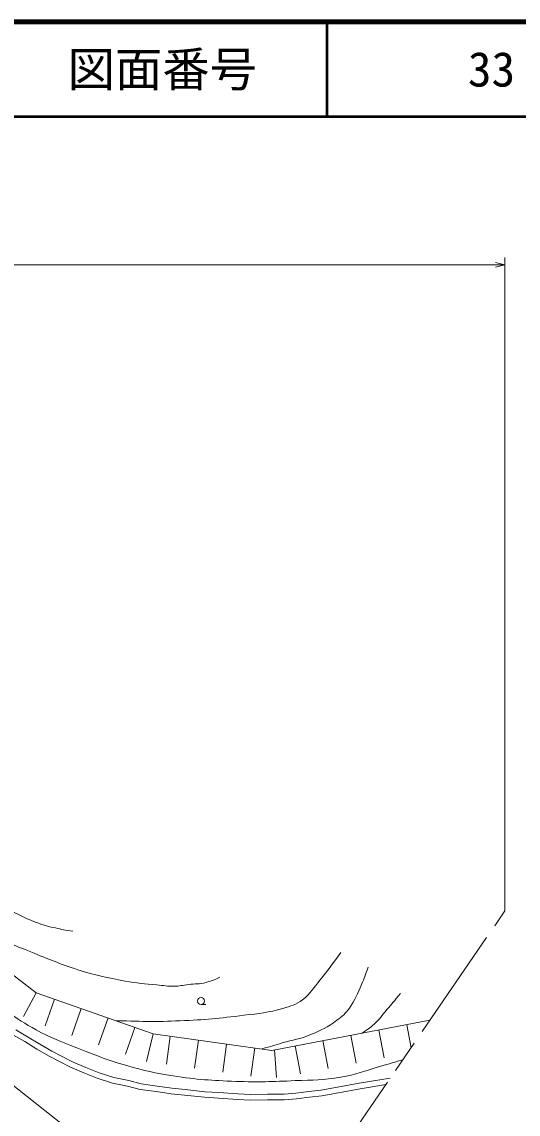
# Model space of a CAD drawing. Units: millimetres, scale not verified. Extents: x 40000 to 680000, y 20000 to 380000.
# Drawn here: x 511798 to 564182, y 264718 to 380000 of the extents above; entities that cross this region are included whole.
import ezdxf
from ezdxf.enums import TextEntityAlignment as Align

# ---------------------------------------------------------------- set-up
doc = ezdxf.new("R2010")
doc.units = ezdxf.units.MM
doc.header["$LTSCALE"] = 1000
doc.linetypes.add('CHAIN', pattern=[18.5, 12, -1.5, 3.5, -1.5])
for name, color, linetype, lineweight in [('M-BGD', 7, 'Continuous', 13), ('M-BMK', 2, 'CHAIN', 13), ('M-STR-HTXT', 7, 'Continuous', 13), ('M-TTL', 2, 'Continuous', 140), ('M-TTL-LINE', 7, 'Continuous', 50), ('M-TTL-TXT', 7, 'Continuous', 13)]:
    doc.layers.add(name, color=color, linetype=linetype, lineweight=lineweight)
doc.styles.add('ＭＳ ゴシック', font='')
doc.styles.get('ＭＳ ゴシック').set_extended_font_data('MS Gothic')

msp = doc.modelspace()

# ---------------------------------------------------------------- linework, layer by layer
at = {"layer": 'M-BGD'}
for p, q in [((500122, 287627), (513309, 277537)), ((513309, 277537), (511956, 275026)), ((513309, 277537), (525658, 273203)), ((515238, 276860), (514244, 274030)), ((518068, 275867), (517075, 273036)), ((530709, 276281), (531209, 276281)), ((520899, 274873), (519906, 272042)), ((538191, 271451), (554867, 274622)), ((523730, 273880), (522736, 271049)), ((549476, 273597), (550036, 270650)), ((552423, 274157), (552884, 271733)), ((525658, 273203), (524963, 270283)), ((525658, 273203), (538191, 271451)), ((527468, 272950), (527053, 269979)), ((530439, 272535), (530024, 269563)), ((533410, 272119), (532995, 269148)), ((543582, 272476), (544142, 269529)), ((546529, 273036), (547089, 270089)), ((536381, 271704), (535966, 268733)), ((538476, 271505), (538660, 268572)), ((540635, 271916), (541195, 268969))]:
    msp.add_line(p, q, dxfattribs=at)
for points in [[(511171, 273610), (512404, 272885), (513685, 272111), (514977, 271370), (517134, 270252), (518558, 269635), (519964, 269087), (521512, 268571), (523090, 268260), (524408, 267925), (526075, 267687), (527634, 267447), (529027, 267327), (531117, 267091), (532583, 266995), (534585, 266850), (535941, 266803), (537723, 266827), (539468, 266827), (540714, 266945), (542096, 267120), (543369, 267264), (545116, 267551), (547418, 267987), (550678, 268519)], [(510861, 273097), (512097, 272370), (513381, 271594), (514689, 270843), (516876, 269710), (518330, 269080), (519760, 268523), (521359, 267990), (522958, 267675), (524291, 267336), (525987, 267093), (527562, 266851), (528968, 266730), (531064, 266494), (532542, 266397), (534553, 266251), (535934, 266203), (537727, 266227), (539496, 266227), (540780, 266348), (542168, 266524), (543452, 266669), (545221, 266960), (547523, 267396), (550208, 267834)]]:
    msp.add_lwpolyline(points, dxfattribs=at)
msp.add_circle((530709, 276656), 375, dxfattribs=at)
for points, knots in [([(445972, 320419), (448602, 320269), (449460, 320219), (451643, 319765), (453837, 319309), (455057, 318943), (457131, 318093), (459153, 317265), (460205, 316594), (462038, 315403), (464531, 313784), (465828, 312724), (468144, 310860), (471277, 308339), (472932, 306806), (475995, 304200), (480151, 300662), (482477, 298677), (486626, 295131), (492406, 290193), (495551, 287316), (501410, 282473), (503828, 280475), (505181, 279352), (507680, 277457), (509799, 275851), (510980, 274912), (513305, 273623), (514906, 272735), (515890, 272403), (517594, 271733), (519629, 270933), (520758, 270431), (522864, 269843), (524755, 269314), (525829, 269043), (527771, 268752), (530341, 268368), (531803, 268276), (534400, 268180), (536840, 268090), (538211, 268151), (540651, 268253), (542529, 268331), (543596, 268301), (545449, 268616), (547089, 268895), (547957, 269286), (549556, 269743), (550599, 270041), (551242, 270229), (552012, 270463)], [0, 0, 0, 0, 1, 1, 1, 2, 2, 2, 3, 3, 3, 4, 4, 4, 5, 5, 5, 6, 6, 6, 7, 7, 7, 8, 8, 8, 9, 9, 9, 10, 10, 10, 11, 11, 11, 12, 12, 12, 13, 13, 13, 14, 14, 14, 15, 15, 15, 16, 16, 16, 17, 17, 17, 17]), ([(471969, 316716), (473272, 315925), (473658, 315659), (474680, 314897), (476189, 313771), (476874, 312942), (478266, 311674), (479983, 310110), (480899, 309183), (482640, 307646), (484149, 306313), (485015, 305590), (486541, 304278), (490885, 300543), (493304, 298434), (497674, 294730), (499665, 293043), (500754, 292064), (502799, 290442), (503373, 289986), (503658, 289670), (504297, 289311), (506070, 288313), (507166, 287954), (508991, 287057), (510313, 286407), (511004, 285939), (512354, 285349), (513477, 284858), (514138, 284636), (515334, 284368), (516052, 284207), (516317, 284153), (517188, 284040)], [0, 0, 0, 0, 1, 1, 1, 2, 2, 2, 3, 3, 3, 4, 4, 4, 5, 5, 5, 6, 6, 6, 7, 7, 7, 8, 8, 8, 9, 9, 9, 10, 10, 10, 11, 11, 11, 11]), ([(498127, 289722), (499940, 288517), (500439, 288202), (501950, 287272), (504249, 285857), (505527, 285029), (507959, 283856), (509781, 282977), (510855, 282598), (512735, 281851), (514669, 281082), (515732, 280588), (517715, 279961), (519622, 279357), (520729, 279135), (522695, 278761), (523987, 278515), (524730, 278496), (526038, 278361), (526747, 278288), (527144, 278209), (527856, 278216), (528456, 278222), (528786, 278327), (529382, 278398), (530106, 278483), (530531, 278431), (531236, 278616), (531823, 278769), (532052, 278864), (532690, 279161)], [0, 0, 0, 0, 1, 1, 1, 2, 2, 2, 3, 3, 3, 4, 4, 4, 5, 5, 5, 6, 6, 6, 7, 7, 7, 8, 8, 8, 9, 9, 9, 10, 10, 10, 10]), ([(521728, 274582), (524931, 274488), (525847, 274461), (528483, 274572), (531131, 274683), (532613, 274827), (535243, 275154), (536860, 275354), (537788, 275421), (539350, 275881), (540198, 276130), (540718, 276255), (541422, 276789), (542295, 277452), (542576, 278054), (543276, 278897), (544175, 279981), (544449, 280376), (545457, 281769)], [0, 0, 0, 0, 1, 1, 1, 2, 2, 2, 3, 3, 3, 4, 4, 4, 5, 5, 5, 6, 6, 6, 6]), ([(537134, 271599), (538180, 271912), (538444, 271990), (539284, 272238), (540450, 272582), (541151, 272640), (542272, 273110), (543413, 273589), (544069, 273877), (545051, 274629), (545625, 275068), (545969, 275323), (546375, 275921), (546988, 276823), (547227, 277399), (547656, 278401), (547954, 279099), (548052, 279351), (548346, 280218)], [0, 0, 0, 0, 1, 1, 1, 2, 2, 2, 3, 3, 3, 4, 4, 4, 5, 5, 5, 6, 6, 6, 6]), ([(547643, 273248), (548287, 273646), (548504, 273793), (548992, 274222), (549588, 274745), (549811, 275150), (550328, 275751), (550892, 276409), (551069, 276621), (551757, 277448)], [0, 0, 0, 0, 1, 1, 1, 2, 2, 2, 3, 3, 3, 3])]:
    msp.add_open_spline(points, degree=3, knots=knots, dxfattribs=at)
at = {"layer": 'M-BMK'}
for p, q in [((464370, 304550), (536322, 247605)), ((522656, 227697), (562792, 286168))]:
    msp.add_line(p, q, dxfattribs=at)
at = {"layer": 'M-STR-HTXT'}
for p, q in [((562792, 286168), (562792, 355145)), ((562792, 354346), (96507, 354346)), ((562792, 354346), (561792, 354596)), ((562792, 354346), (561792, 354096))]:
    msp.add_line(p, q, dxfattribs=at)
at = {"layer": 'M-TTL'}
msp.add_line((680000, 380000), (40000, 380000), dxfattribs=at)
at = {"layer": 'M-TTL-LINE'}
for p, q in [((543997, 380000), (543997, 370000)), ((40000, 370000), (680000, 370000))]:
    msp.add_line(p, q, dxfattribs=at)

# ---------------------------------------------------------------- texts
at = {"layer": 'M-TTL-TXT', "style": 'ＭＳ ゴシック'}
for s, p in [('図面番号', (526622, 375000)), ('33', (561372, 375000))]:
    msp.add_text(s, height=3666, dxfattribs=at).set_placement(p, align=Align.MIDDLE_CENTER)

doc.saveas('drawing.dxf')
